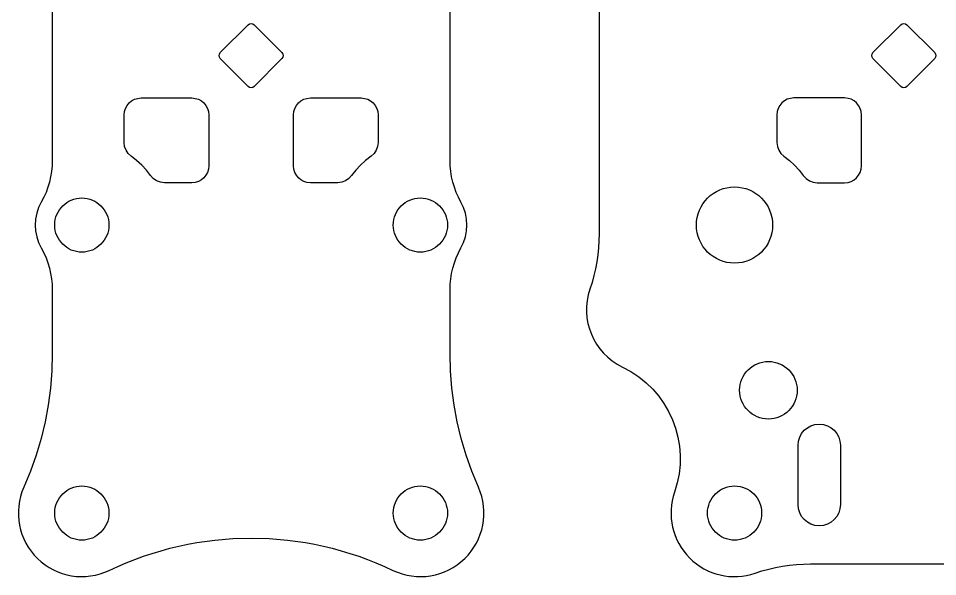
# Model space of a CAD drawing. Header units: metres. Extents: x 0 to 206, y 0 to 112.
# Drawn here: x 0.8 to 55.1, y 44.5 to 77.4 of the extents above; entities that cross this region are included whole.
import ezdxf

# ---------------------------------------------------------------- set-up
doc = ezdxf.new("R2010")
doc.units = ezdxf.units.M

msp = doc.modelspace()

# ---------------------------------------------------------------- linework, layer by layer
at = {"layer": '7', "linetype": 'CONTINUOUS'}
for points in [[(35.1318, 85.7312), (35.1318, 64.6895), (35.1232, 64.2742), (35.0974, 63.8602), (35.0544, 63.4479), (34.9945, 63.038), (34.9176, 62.6309), (34.8239, 62.2272), (34.7135, 61.8273), (34.5863, 61.4319), (34.4868, 61.0923), (34.4204, 60.7505), (34.3864, 60.4085), (34.3838, 60.0681), (34.412, 59.7314), (34.47, 59.4002), (34.5571, 59.0766), (34.6724, 58.7626), (34.8152, 58.46), (34.9845, 58.1708), (35.1796, 57.8971), (35.3997, 57.6407), (35.6439, 57.4035), (35.9115, 57.1877), (36.2015, 56.9951), (36.5133, 56.8276), (37.0131, 56.559), (37.4782, 56.25), (37.907, 55.9036), (38.2983, 55.5232), (38.6508, 55.1117), (38.9631, 54.6724), (39.2341, 54.2085), (39.4622, 53.723), (39.6463, 53.2192), (39.785, 52.7001), (39.8769, 52.169), (39.9209, 51.629), (39.9155, 51.0832), (39.8595, 50.5349), (39.7515, 49.9871), (39.5902, 49.443), (39.5112, 49.1871), (39.4511, 48.9286), (39.4097, 48.6684), (39.3869, 48.4075), (39.3822, 48.1469), (39.3957, 47.8874), (39.4269, 47.63), (39.4758, 47.3757), (39.5422, 47.1253), (39.6257, 46.8799), (39.7262, 46.6403), (39.8435, 46.4075), (39.9773, 46.1824), (40.1275, 45.9659), (40.2938, 45.7591), (40.476, 45.5628), (40.6717, 45.38), (40.878, 45.2131), (41.094, 45.0622), (41.3186, 44.9277), (41.5511, 44.8097), (41.7904, 44.7084), (42.0356, 44.6241), (42.2857, 44.557), (42.5399, 44.5073), (42.7972, 44.4752), (43.0566, 44.461), (43.3173, 44.4648), (43.5782, 44.4869), (43.8385, 44.5274), (44.0972, 44.5867), (44.3534, 44.6649), (44.7488, 44.792), (45.1486, 44.9024), (45.5524, 44.9961), (45.9595, 45.073), (46.3694, 45.1329), (46.7817, 45.1759), (47.1957, 45.2017), (47.6109, 45.2103), (58.6527, 45.2103)], [(2.8258, 57.6186), (2.7991, 56.6019), (2.7193, 55.5901), (2.5869, 54.5851), (2.4022, 53.5891), (2.1658, 52.6041), (1.878, 51.6322), (1.5393, 50.6754), (1.1501, 49.7357), (1.0414, 49.4638), (0.9551, 49.1873), (0.891, 48.9074), (0.8486, 48.6255), (0.828, 48.3427), (0.8287, 48.0602), (0.8506, 47.7792), (0.8935, 47.501), (0.957, 47.2268), (1.041, 46.9578), (1.1453, 46.6953), (1.2695, 46.4404), (1.4135, 46.1943), (1.5771, 45.9583), (1.7599, 45.7337), (1.9618, 45.5215), (2.1795, 45.3257), (2.4093, 45.1493), (2.6497, 44.9925), (2.8998, 44.8554), (3.1581, 44.7384), (3.4235, 44.6416), (3.6947, 44.5652), (3.9706, 44.5094), (4.2499, 44.4744), (4.5313, 44.4604), (4.8137, 44.4677), (5.0959, 44.4963), (5.3765, 44.5465), (5.6544, 44.6186), (5.9284, 44.7126), (6.1972, 44.8289), (6.6962, 45.0596), (7.2, 45.2754), (7.7083, 45.4763), (8.2207, 45.6623), (8.7369, 45.8334), (9.2566, 45.9897), (9.7795, 46.131), (10.3052, 46.2575), (10.8335, 46.3691), (11.364, 46.4659), (12.4304, 46.6147), (13.5018, 46.704), (14.5758, 46.7337), (15.6498, 46.704), (16.7213, 46.6147), (17.7877, 46.4659), (18.3182, 46.3691), (18.8464, 46.2575), (19.3722, 46.131), (19.895, 45.9897), (20.4147, 45.8334), (20.9309, 45.6623), (21.4433, 45.4763), (21.9516, 45.2754), (22.4554, 45.0596), (22.9545, 44.8289), (23.2233, 44.7126), (23.4972, 44.6186), (23.7751, 44.5465), (24.0558, 44.4963), (24.3379, 44.4677), (24.6203, 44.4604), (24.9018, 44.4744), (25.181, 44.5094), (25.4569, 44.5652), (25.7282, 44.6416), (25.9936, 44.7384), (26.2519, 44.8554), (26.5019, 44.9925), (26.7424, 45.1493), (26.9721, 45.3257), (27.1898, 45.5215), (27.3917, 45.7337), (27.5746, 45.9583), (27.7381, 46.1943), (27.8821, 46.4404), (28.0064, 46.6953), (28.1106, 46.9578), (28.1946, 47.2268), (28.2582, 47.501), (28.301, 47.7792), (28.3229, 48.0602), (28.3237, 48.3427), (28.303, 48.6255), (28.2607, 48.9074), (28.1965, 49.1873), (28.1102, 49.4638), (28.0016, 49.7357), (27.6124, 50.6754), (27.2737, 51.6322), (26.9859, 52.6041), (26.7494, 53.5891), (26.5647, 54.5851), (26.4323, 55.5901), (26.3525, 56.6019), (26.3258, 57.6186), (26.3258, 61.4024), (26.3362, 61.7243), (26.3671, 62.044), (26.4184, 62.3603), (26.4898, 62.6724), (26.581, 62.9793), (26.6918, 63.28), (26.8218, 63.5736), (26.971, 63.8591), (27.1262, 64.1816), (27.2371, 64.5172), (27.3036, 64.8616), (27.3258, 65.2103), (27.3036, 65.559), (27.2371, 65.9034), (27.1262, 66.239), (26.971, 66.5615), (26.8218, 66.847), (26.6918, 67.1406), (26.581, 67.4413), (26.4898, 67.7482), (26.4184, 68.0603), (26.3671, 68.3766), (26.3362, 68.6963), (26.3258, 69.0182), (26.3258, 81.4024)], [(2.8258, 81.4024), (2.8258, 69.0182), (2.8155, 68.6963), (2.7845, 68.3766), (2.7332, 68.0603), (2.6618, 67.7482), (2.5706, 67.4413), (2.4599, 67.1406), (2.3298, 66.847), (2.1807, 66.5615), (2.0254, 66.239), (1.9145, 65.9034), (1.848, 65.559), (1.8258, 65.2103), (1.848, 64.8616), (1.9145, 64.5172), (2.0254, 64.1816), (2.1807, 63.8591), (2.3298, 63.5736), (2.4599, 63.28), (2.5706, 62.9793), (2.6618, 62.6724), (2.7332, 62.3603), (2.7845, 62.044), (2.8155, 61.7243), (2.8258, 61.4024), (2.8258, 57.6186), (2.8258, 57.6186)], [(14.399, 77.0332), (14.4817, 77.0882), (14.5758, 77.1065), (14.6699, 77.0882), (14.7526, 77.0332), (16.3987, 75.3871), (16.4537, 75.3044), (16.472, 75.2103), (16.4537, 75.1162), (16.3987, 75.0335), (14.7526, 73.3874), (14.6699, 73.3325), (14.5758, 73.3141), (14.4817, 73.3325), (14.399, 73.3874), (12.7529, 75.0335), (12.698, 75.1162), (12.6797, 75.2103), (12.698, 75.3044), (12.7529, 75.3871), (14.399, 77.0332), (14.399, 77.0332)], [(52.955, 77.0332), (53.0377, 77.0882), (53.1318, 77.1065), (53.2259, 77.0882), (53.3086, 77.0332), (54.9547, 75.3871), (55.0096, 75.3044), (55.0279, 75.2103), (55.0096, 75.1163), (54.9547, 75.0336), (53.3086, 73.3874), (53.2259, 73.3325), (53.1318, 73.3142), (53.0377, 73.3325), (52.955, 73.3874), (51.3089, 75.0336), (51.254, 75.1163), (51.2356, 75.2103), (51.254, 75.3044), (51.3089, 75.3871), (52.955, 77.0332), (52.955, 77.0332)], [(7.0758, 71.7103), (7.0961, 71.9118), (7.1544, 72.0996), (7.2466, 72.2694), (7.3687, 72.4174), (7.5167, 72.5395), (7.6866, 72.6317), (7.8743, 72.69), (8.0758, 72.7103), (11.0758, 72.7103), (11.2774, 72.69), (11.4651, 72.6317), (11.635, 72.5395), (11.7829, 72.4174), (11.9051, 72.2694), (11.9972, 72.0996), (12.0555, 71.9118), (12.0758, 71.7103), (12.0758, 68.7103), (12.0555, 68.5087), (11.9972, 68.321), (11.9051, 68.1512), (11.7829, 68.0032), (11.635, 67.8811), (11.4651, 67.7889), (11.2774, 67.7306), (11.0758, 67.7103), (9.4492, 67.7103), (9.2129, 67.7386), (8.9928, 67.8205), (8.7979, 67.9515), (8.637, 68.127), (8.3865, 68.4473), (8.1114, 68.7458), (7.8129, 69.021), (7.4925, 69.2715), (7.317, 69.4323), (7.1861, 69.6273), (7.1041, 69.8474), (7.0758, 70.0837), (7.0758, 71.7103), (7.0758, 71.7103)], [(18.0758, 67.7103), (17.8743, 67.7306), (17.6866, 67.7889), (17.5167, 67.8811), (17.3687, 68.0032), (17.2466, 68.1512), (17.1544, 68.321), (17.0961, 68.5087), (17.0758, 68.7103), (17.0758, 71.7103), (17.0961, 71.9118), (17.1544, 72.0996), (17.2466, 72.2694), (17.3687, 72.4174), (17.5167, 72.5395), (17.6866, 72.6317), (17.8743, 72.69), (18.0758, 72.7103), (21.0758, 72.7103), (21.2774, 72.69), (21.4651, 72.6317), (21.635, 72.5395), (21.7829, 72.4174), (21.905, 72.2694), (21.9972, 72.0996), (22.0555, 71.9118), (22.0758, 71.7103), (22.0758, 70.0837), (22.0475, 69.8474), (21.9656, 69.6273), (21.8346, 69.4323), (21.6592, 69.2715), (21.3388, 69.021), (21.0403, 68.7458), (20.7651, 68.4473), (20.5147, 68.127), (20.3538, 67.9515), (20.1589, 67.8205), (19.9388, 67.7386), (19.7024, 67.7103), (18.0758, 67.7103), (18.0758, 67.7103)], [(49.6318, 67.7103), (49.8334, 67.7306), (50.0211, 67.7889), (50.1909, 67.8811), (50.3389, 68.0032), (50.461, 68.1512), (50.5532, 68.3211), (50.6115, 68.5088), (50.6318, 68.7103), (50.6318, 71.7103), (50.6115, 71.9119), (50.5532, 72.0996), (50.461, 72.2695), (50.3389, 72.4174), (50.1909, 72.5396), (50.0211, 72.6318), (49.8334, 72.69), (49.6318, 72.7103), (46.6318, 72.7103), (46.4302, 72.69), (46.2425, 72.6318), (46.0727, 72.5396), (45.9247, 72.4174), (45.8026, 72.2695), (45.7104, 72.0996), (45.6521, 71.9119), (45.6318, 71.7103), (45.6318, 70.0837), (45.6601, 69.8474), (45.742, 69.6273), (45.873, 69.4324), (46.0485, 69.2715), (46.3688, 69.021), (46.6673, 68.7459), (46.9425, 68.4474), (47.193, 68.127), (47.3538, 67.9515), (47.5488, 67.8206), (47.7688, 67.7386), (48.0052, 67.7103), (49.6318, 67.7103), (49.6318, 67.7103)], [(45.3818, 65.2103), (45.3702, 64.9803), (45.3361, 64.7568), (45.2807, 64.5412), (45.205, 64.3345), (45.1103, 64.1378), (44.9976, 63.9523), (44.868, 63.7791), (44.7228, 63.6193), (44.5631, 63.4741), (44.3898, 63.3446), (44.2043, 63.2319), (44.0077, 63.1371), (43.8009, 63.0615), (43.5853, 63.006), (43.3619, 62.9719), (43.1318, 62.9603), (42.9017, 62.9719), (42.6783, 63.006), (42.4627, 63.0615), (42.2559, 63.1371), (42.0593, 63.2319), (41.8737, 63.3446), (41.7005, 63.4741), (41.5408, 63.6193), (41.3955, 63.7791), (41.266, 63.9523), (41.1533, 64.1378), (41.0586, 64.3345), (40.9829, 64.5412), (40.9275, 64.7568), (40.8934, 64.9803), (40.8818, 65.2103), (40.8934, 65.4404), (40.9275, 65.6638), (40.9829, 65.8795), (41.0586, 66.0862), (41.1533, 66.2829), (41.266, 66.4684), (41.3955, 66.6416), (41.5408, 66.8014), (41.7005, 66.9466), (41.8737, 67.0761), (42.0593, 67.1888), (42.2559, 67.2835), (42.4627, 67.3592), (42.6783, 67.4146), (42.9017, 67.4487), (43.1318, 67.4603), (43.3619, 67.4487), (43.5853, 67.4146), (43.8009, 67.3592), (44.0077, 67.2835), (44.2043, 67.1888), (44.3898, 67.0761), (44.5631, 66.9466), (44.7228, 66.8014), (44.868, 66.6416), (44.9976, 66.4684), (45.1103, 66.2829), (45.205, 66.0862), (45.2807, 65.8795), (45.3361, 65.6638), (45.3702, 65.4404), (45.3818, 65.2103), (45.3818, 65.2103)], [(6.1758, 65.2103), (6.1676, 65.0467), (6.1433, 64.8878), (6.1039, 64.7345), (6.0501, 64.5875), (5.9827, 64.4476), (5.9026, 64.3157), (5.7072, 64.0789), (5.4704, 63.8835), (5.3385, 63.8034), (5.1986, 63.736), (5.0516, 63.6822), (4.8983, 63.6428), (4.7394, 63.6186), (4.5758, 63.6103), (4.4122, 63.6186), (4.2533, 63.6428), (4.1, 63.6822), (3.953, 63.736), (3.8131, 63.8034), (3.6812, 63.8835), (3.4444, 64.0789), (3.2491, 64.3157), (3.1689, 64.4476), (3.1015, 64.5875), (3.0477, 64.7345), (3.0083, 64.8878), (2.9841, 65.0467), (2.9758, 65.2103), (2.9841, 65.3739), (3.0083, 65.5328), (3.0477, 65.6861), (3.1015, 65.8331), (3.1689, 65.973), (3.2491, 66.1049), (3.4444, 66.3417), (3.6812, 66.5371), (3.8131, 66.6172), (3.953, 66.6846), (4.1, 66.7384), (4.2533, 66.7778), (4.4122, 66.802), (4.5758, 66.8103), (4.7394, 66.802), (4.8983, 66.7778), (5.0516, 66.7384), (5.1986, 66.6846), (5.3385, 66.6172), (5.4704, 66.5371), (5.7072, 66.3417), (5.9026, 66.1049), (5.9827, 65.973), (6.0501, 65.8331), (6.1039, 65.6861), (6.1433, 65.5328), (6.1676, 65.3739), (6.1758, 65.2103), (6.1758, 65.2103)], [(26.1758, 65.2103), (26.1676, 65.0467), (26.1433, 64.8878), (26.1039, 64.7345), (26.0501, 64.5875), (25.9827, 64.4476), (25.9026, 64.3157), (25.7072, 64.0789), (25.4704, 63.8835), (25.3385, 63.8034), (25.1987, 63.736), (25.0516, 63.6822), (24.8983, 63.6428), (24.7394, 63.6186), (24.5758, 63.6103), (24.4122, 63.6186), (24.2533, 63.6428), (24.1, 63.6822), (23.953, 63.736), (23.8131, 63.8034), (23.6812, 63.8835), (23.4444, 64.0789), (23.2491, 64.3157), (23.1689, 64.4476), (23.1015, 64.5875), (23.0477, 64.7345), (23.0083, 64.8878), (22.9841, 65.0467), (22.9758, 65.2103), (22.9841, 65.3739), (23.0083, 65.5328), (23.0477, 65.6861), (23.1015, 65.8331), (23.1689, 65.973), (23.2491, 66.1049), (23.4444, 66.3417), (23.6812, 66.5371), (23.8131, 66.6172), (23.953, 66.6846), (24.1, 66.7384), (24.2533, 66.7778), (24.4122, 66.802), (24.5758, 66.8103), (24.7394, 66.802), (24.8983, 66.7778), (25.0516, 66.7384), (25.1987, 66.6846), (25.3385, 66.6172), (25.4704, 66.5371), (25.7072, 66.3417), (25.9026, 66.1049), (25.9827, 65.973), (26.0501, 65.8331), (26.1039, 65.6861), (26.1433, 65.5328), (26.1676, 65.3739), (26.1758, 65.2103), (26.1758, 65.2103)], [(46.8318, 55.4603), (46.823, 55.2865), (46.7973, 55.1177), (46.7554, 54.9548), (46.6982, 54.7986), (46.6266, 54.65), (46.5415, 54.5098), (46.4436, 54.3789), (46.3339, 54.2582), (46.2132, 54.1485), (46.0823, 54.0506), (45.9422, 53.9655), (45.7936, 53.8939), (45.6374, 53.8367), (45.4744, 53.7949), (45.3056, 53.7691), (45.1318, 53.7603), (44.958, 53.7691), (44.7892, 53.7949), (44.6262, 53.8367), (44.47, 53.8939), (44.3214, 53.9655), (44.1813, 54.0506), (44.0504, 54.1485), (43.9297, 54.2582), (43.82, 54.3789), (43.7221, 54.5098), (43.637, 54.65), (43.5654, 54.7986), (43.5082, 54.9548), (43.4663, 55.1177), (43.4406, 55.2865), (43.4318, 55.4603), (43.4406, 55.6342), (43.4663, 55.803), (43.5082, 55.9659), (43.5654, 56.1221), (43.637, 56.2707), (43.7221, 56.4109), (43.82, 56.5417), (43.9297, 56.6625), (44.0504, 56.7722), (44.1813, 56.87), (44.3214, 56.9552), (44.47, 57.0268), (44.6262, 57.0839), (44.7892, 57.1258), (44.958, 57.1516), (45.1318, 57.1603), (45.3056, 57.1516), (45.4744, 57.1258), (45.6374, 57.0839), (45.7936, 57.0268), (45.9422, 56.9552), (46.0823, 56.87), (46.2132, 56.7722), (46.3339, 56.6625), (46.4436, 56.5417), (46.5415, 56.4109), (46.6266, 56.2707), (46.6982, 56.1221), (46.7554, 55.9659), (46.7973, 55.803), (46.823, 55.6342), (46.8318, 55.4603), (46.8318, 55.4603)], [(46.8818, 52.2103), (46.9072, 52.4623), (46.98, 52.6969), (47.0953, 52.9092), (47.2479, 53.0942), (47.4329, 53.2469), (47.6452, 53.3621), (47.8799, 53.4349), (48.1318, 53.4603), (48.3837, 53.4349), (48.6184, 53.3621), (48.8307, 53.2469), (49.0157, 53.0942), (49.1683, 52.9092), (49.2836, 52.6969), (49.3564, 52.4623), (49.3818, 52.2103), (49.3818, 48.7103), (49.3564, 48.4584), (49.2836, 48.2237), (49.1683, 48.0114), (49.0157, 47.8264), (48.8307, 47.6738), (48.6184, 47.5585), (48.3837, 47.4857), (48.1318, 47.4603), (47.8799, 47.4857), (47.6452, 47.5585), (47.4329, 47.6738), (47.2479, 47.8264), (47.0953, 48.0114), (46.98, 48.2237), (46.9072, 48.4584), (46.8818, 48.7103), (46.8818, 52.2103), (46.8818, 52.2103)], [(6.1758, 48.2103), (6.1676, 48.0467), (6.1433, 47.8878), (6.1039, 47.7345), (6.0501, 47.5875), (5.9827, 47.4476), (5.9026, 47.3157), (5.7072, 47.0789), (5.4704, 46.8835), (5.3385, 46.8034), (5.1986, 46.736), (5.0516, 46.6822), (4.8983, 46.6428), (4.7394, 46.6186), (4.5758, 46.6103), (4.4122, 46.6186), (4.2533, 46.6428), (4.1, 46.6822), (3.953, 46.736), (3.8131, 46.8034), (3.6812, 46.8835), (3.4444, 47.0789), (3.2491, 47.3157), (3.1689, 47.4476), (3.1015, 47.5875), (3.0477, 47.7345), (3.0083, 47.8878), (2.9841, 48.0467), (2.9758, 48.2103), (2.9841, 48.3739), (3.0083, 48.5328), (3.0477, 48.6861), (3.1015, 48.8331), (3.1689, 48.973), (3.2491, 49.1049), (3.4444, 49.3417), (3.6812, 49.5371), (3.8131, 49.6172), (3.953, 49.6846), (4.1, 49.7384), (4.2533, 49.7778), (4.4122, 49.802), (4.5758, 49.8103), (4.7394, 49.802), (4.8983, 49.7778), (5.0516, 49.7384), (5.1986, 49.6846), (5.3385, 49.6172), (5.4704, 49.5371), (5.7072, 49.3417), (5.9026, 49.1049), (5.9827, 48.973), (6.0501, 48.8331), (6.1039, 48.6861), (6.1433, 48.5328), (6.1676, 48.3739), (6.1758, 48.2103), (6.1758, 48.2103)], [(26.1758, 48.2103), (26.1676, 48.0467), (26.1433, 47.8878), (26.1039, 47.7345), (26.0501, 47.5875), (25.9827, 47.4476), (25.9026, 47.3157), (25.7072, 47.0789), (25.4704, 46.8835), (25.3385, 46.8034), (25.1987, 46.736), (25.0516, 46.6822), (24.8983, 46.6428), (24.7394, 46.6186), (24.5758, 46.6103), (24.4122, 46.6186), (24.2533, 46.6428), (24.1, 46.6822), (23.953, 46.736), (23.8131, 46.8034), (23.6812, 46.8835), (23.4444, 47.0789), (23.2491, 47.3157), (23.1689, 47.4476), (23.1015, 47.5875), (23.0477, 47.7345), (23.0083, 47.8878), (22.9841, 48.0467), (22.9758, 48.2103), (22.9841, 48.3739), (23.0083, 48.5328), (23.0477, 48.6861), (23.1015, 48.8331), (23.1689, 48.973), (23.2491, 49.1049), (23.4444, 49.3417), (23.6812, 49.5371), (23.8131, 49.6172), (23.953, 49.6846), (24.1, 49.7384), (24.2533, 49.7778), (24.4122, 49.802), (24.5758, 49.8103), (24.7394, 49.802), (24.8983, 49.7778), (25.0516, 49.7384), (25.1987, 49.6846), (25.3385, 49.6172), (25.4704, 49.5371), (25.7072, 49.3417), (25.9026, 49.1049), (25.9827, 48.973), (26.0501, 48.8331), (26.1039, 48.6861), (26.1433, 48.5328), (26.1676, 48.3739), (26.1758, 48.2103), (26.1758, 48.2103)], [(44.7318, 48.2103), (44.7235, 48.0467), (44.6993, 47.8878), (44.6599, 47.7345), (44.6061, 47.5875), (44.5387, 47.4476), (44.4586, 47.3157), (44.2632, 47.0789), (44.0264, 46.8836), (43.8945, 46.8034), (43.7546, 46.7361), (43.6076, 46.6823), (43.4543, 46.6428), (43.2954, 46.6186), (43.1318, 46.6103), (42.9682, 46.6186), (42.8093, 46.6428), (42.656, 46.6823), (42.509, 46.7361), (42.3691, 46.8034), (42.2372, 46.8836), (42.0004, 47.0789), (41.805, 47.3157), (41.7249, 47.4476), (41.6575, 47.5875), (41.6037, 47.7345), (41.5643, 47.8878), (41.5401, 48.0467), (41.5318, 48.2103), (41.5401, 48.3739), (41.5643, 48.5328), (41.6037, 48.6861), (41.6575, 48.8332), (41.7249, 48.973), (41.805, 49.1049), (42.0004, 49.3417), (42.2372, 49.5371), (42.3691, 49.6172), (42.509, 49.6846), (42.656, 49.7384), (42.8093, 49.7778), (42.9682, 49.8021), (43.1318, 49.8103), (43.2954, 49.8021), (43.4543, 49.7778), (43.6076, 49.7384), (43.7546, 49.6846), (43.8945, 49.6172), (44.0264, 49.5371), (44.2632, 49.3417), (44.4586, 49.1049), (44.5387, 48.973), (44.6061, 48.8332), (44.6599, 48.6861), (44.6993, 48.5328), (44.7235, 48.3739), (44.7318, 48.2103), (44.7318, 48.2103)]]:
    msp.add_lwpolyline(points, dxfattribs=at)

doc.saveas('drawing.dxf')
